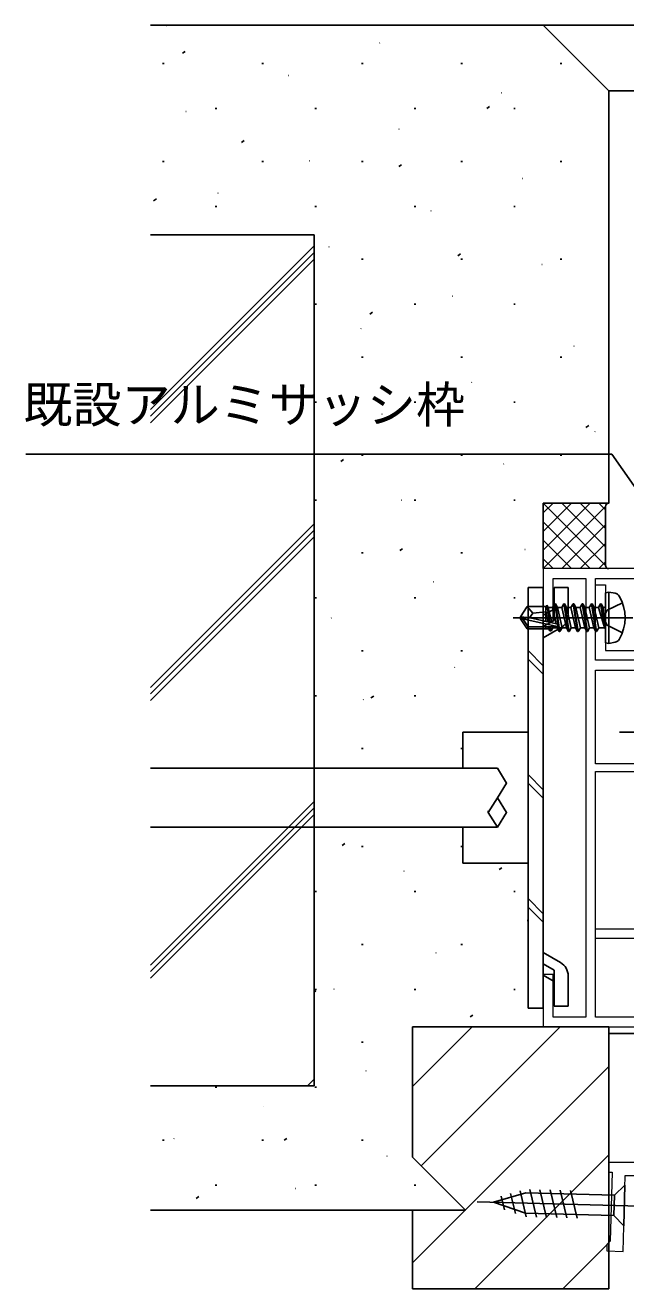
# Model space of a CAD drawing. Units: millimetres, scale not verified. Extents: x -437 to 438, y -331 to 329.
# Drawn here: x -123.5 to -31.7, y -232.7 to -39.7 of the extents above; entities that cross this region are included whole.
import ezdxf
from ezdxf.enums import TextEntityAlignment as Align

# ---------------------------------------------------------------- set-up
doc = ezdxf.new("R2010")
doc.units = ezdxf.units.MM
doc.header["$LTSCALE"] = 2
doc.layers.add('0-2_YKK_11', color=7, linetype='Continuous', lineweight=18)
for name, color, linetype in [('0-5_YKK_13', 4, 'Continuous'), ('0-7_YKK_D', 6, 'Continuous'), ('0-9_YSS_K', 3, 'Continuous'), ('0-A_YSS_KE', 3, 'Continuous')]:
    doc.layers.add(name, color=color, linetype=linetype)
doc.styles.add('ＭＳ ゴシック', font='')
doc.styles.get('ＭＳ ゴシック').set_extended_font_data('MS Gothic')

msp = doc.modelspace()

# ---------------------------------------------------------------- linework, layer by layer
at = {"layer": '0-2_YKK_11', "color": 4}
for points in [[(-19.3, -122.7), (-44.3, -122.7), (-44.3, -130.7), (-42.8, -130.7), (-42.8, -124.2), (-37.8, -124.2), (-37.8, -191.2), (-42.8, -191.2), (-42.8, -184.7), (-44.3, -184.7), (-44.3, -192.7), (-19.3, -192.7)], [(-20.8, -136.7), (-36.3, -136.7), (-36.3, -124.2), (-21.6, -124.2)], [(-27.5, -152.5), (-36.3, -152.5), (-36.3, -138.2), (-23.1, -138.2)], [(-20.8, -191.2), (-36.3, -191.2), (-36.3, -153.7), (-26.3, -153.7)]]:
    msp.add_lwpolyline(points, dxfattribs=at)
at = {"layer": '0-2_YKK_11', "color": 1}
msp.add_lwpolyline([(-19.3, -135.2), (-19.3, -179.2), (-36.3, -179.2), (-36.3, -177.7), (-20.8, -177.7), (-20.8, -169.9), (-21, -169.7), (-21.3, -169.4), (-21.3, -140), (-21, -139.7), (-20.8, -139.5), (-20.8, -136.7), (-36.3, -136.7), (-36.3, -125.2), (-34.8, -125.2), (-34.8, -129.529), (-34.943, -129.721), (-34.943, -130.679), (-34.8, -130.871), (-34.8, -135.2)], close=True, dxfattribs=at)
at = {"layer": '0-2_YKK_11', "color": 211}
msp.add_lwpolyline([(-15.8, -213.4), (-34.3, -213.4), (-34.3, -214.9), (-33.788, -214.9), (-34.06, -225.449), (-34.574, -225.936), (-34.6, -226.935), (-32.1, -227), (-31.8, -215.4), (-14.3, -215.4), (-14.3, -213), (-15.31, -213)], close=True, dxfattribs=at)
at = {"layer": '0-5_YKK_13'}
for p, q in [((-46.601, -125.572), (-44.301, -125.572)), ((-46.601, -189.828), (-46.601, -125.572)), ((-44.301, -189.828), (-44.301, -125.572)), ((-40.5, -125.575), (-42.649, -125.575)), ((-42.649, -130.603), (-42.649, -125.575)), ((-40.501, -129.767), (-40.501, -125.575)), ((-34.3, -126.288), (-34.8, -126.376)), ((-34.8, -134.024), (-34.8, -126.376)), ((-34.3, -126.288), (-33.325, -126.46)), ((-34.3, -134.112), (-34.3, -126.288)), ((-46.754, -128.5), (-47.8, -130.05)), ((-43.829, -128.5), (-46.754, -128.5)), ((-45.9, -129.5), (-46.754, -128.5)), ((-44.301, -129.825), (-42.649, -128.871)), ((-43.9, -130.744), (-43.9, -128.5)), ((-43.576, -130.818), (-43.9, -129.152)), ((-43.829, -128.5), (-43.734, -128.3)), ((-43.734, -128.3), (-43.532, -128.65)), ((-43.31, -130.878), (-43.734, -128.3)), ((-42.867, -128.65), (-43.532, -128.65)), ((-43.014, -130.946), (-43.532, -128.65)), ((-42.55, -128.1), (-42.867, -128.65)), ((-42.313, -131.105), (-42.867, -128.65)), ((-41.85, -132.3), (-42.55, -128.1)), ((-42.45, -128.1), (-42.55, -128.1)), ((-42.45, -128.1), (-41.75, -132.3)), ((-42.45, -128.1), (-42.132, -128.65)), ((-41.432, -131.75), (-42.132, -128.65)), ((-41.467, -128.65), (-42.132, -128.65)), ((-41.15, -128.1), (-41.467, -128.65)), ((-40.45, -132.3), (-41.15, -128.1)), ((-41.05, -128.1), (-41.15, -128.1)), ((-41.05, -128.1), (-40.35, -132.3)), ((-41.05, -128.1), (-40.732, -128.65)), ((-40.032, -131.75), (-40.732, -128.65)), ((-40.067, -128.65), (-40.732, -128.65)), ((-39.75, -128.1), (-40.067, -128.65)), ((-39.05, -132.3), (-39.75, -128.1)), ((-39.65, -128.1), (-39.75, -128.1)), ((-39.65, -128.1), (-38.95, -132.3)), ((-39.65, -128.1), (-39.332, -128.65)), ((-38.632, -131.75), (-39.332, -128.65)), ((-38.667, -128.65), (-39.332, -128.65)), ((-38.35, -128.1), (-38.667, -128.65)), ((-37.65, -132.3), (-38.35, -128.1)), ((-38.25, -128.1), (-38.35, -128.1)), ((-38.25, -128.1), (-37.55, -132.3)), ((-38.25, -128.1), (-37.932, -128.65)), ((-37.232, -131.75), (-37.932, -128.65)), ((-37.267, -128.65), (-37.932, -128.65)), ((-36.95, -128.1), (-37.267, -128.65)), ((-36.567, -131.75), (-37.267, -128.65)), ((-36.25, -132.3), (-36.95, -128.1)), ((-36.85, -128.1), (-36.95, -128.1)), ((-36.85, -128.1), (-36.532, -128.65)), ((-36.85, -128.1), (-36.15, -132.3)), ((-35.832, -131.75), (-36.532, -128.65)), ((-35.867, -128.65), (-36.532, -128.65)), ((-35.55, -128.1), (-35.867, -128.65)), ((-35.867, -128.65), (-34.95, -131.7)), ((-35.45, -128.1), (-35.55, -128.1)), ((-35.45, -128.1), (-35.55, -128.1)), ((-34.95, -131.7), (-35.55, -128.1)), ((-35.45, -128.1), (-35.132, -128.65)), ((-35.45, -128.1), (-34.85, -131.7)), ((-35, -128.65), (-35.132, -128.65)), ((-34.85, -131.7), (-35.132, -128.65)), ((-30.6, -130.2), (-48.91, -130.2)), ((-47.8, -130.05), (-47.8, -130.35)), ((-46.294, -130.2), (-47.8, -130.05)), ((-46.294, -130.2), (-47.8, -130.2)), ((-47.438, -130.35), (-47.8, -130.35)), ((-46.754, -131.9), (-47.8, -130.35)), ((-42.19, -131.543), (-47.438, -130.35)), ((-42.293, -131.11), (-46.294, -130.2)), ((-44.301, -131.557), (-42.649, -130.603)), ((-46.754, -131.9), (-46.595, -131.6)), ((-43.481, -131.9), (-46.754, -131.9)), ((-44.301, -133.289), (-41.651, -131.759)), ((-43.9, -131.9), (-43.9, -131.6)), ((-43.308, -132.2), (-43.424, -131.6)), ((-43.092, -132.2), (-43.308, -132.2)), ((-43.092, -132.2), (-43.191, -131.6)), ((-43.092, -132.2), (-42.832, -131.75)), ((-42.832, -131.75), (-42.867, -131.597)), ((-42.167, -131.75), (-42.832, -131.75)), ((-41.75, -132.3), (-41.85, -132.3)), ((-41.75, -132.3), (-41.432, -131.75)), ((-40.767, -131.75), (-41.432, -131.75)), ((-40.35, -132.3), (-40.45, -132.3)), ((-40.35, -132.3), (-40.032, -131.75)), ((-39.367, -131.75), (-40.032, -131.75)), ((-38.95, -132.3), (-39.05, -132.3)), ((-38.95, -132.3), (-38.632, -131.75)), ((-37.967, -131.75), (-38.632, -131.75)), ((-37.55, -132.3), (-37.65, -132.3)), ((-37.55, -132.3), (-37.232, -131.75)), ((-36.567, -131.75), (-37.232, -131.75)), ((-36.25, -132.3), (-36.567, -131.75)), ((-36.15, -132.3), (-36.25, -132.3)), ((-36.15, -132.3), (-35.832, -131.75)), ((-35, -131.75), (-35.832, -131.75)), ((-34.85, -131.7), (-34.95, -131.7)), ((-34.3, -134.112), (-34.8, -134.024)), ((-34.3, -134.112), (-33.325, -133.94)), ((-46.601, -135.227), (-44.301, -137.527)), ((-46.601, -136.511), (-44.301, -138.811)), ((-56.601, -147.7), (-46.601, -147.7)), ((-56.601, -153.2), (-56.601, -147.7)), ((-3.944, -147.7), (-32.637, -147.7)), ((-46.601, -154.171), (-44.301, -156.471)), ((-46.601, -155.454), (-44.301, -157.754)), ((-52.701, -159.684), (-52.701, -159.95)), ((-56.601, -167.7), (-56.601, -162.2)), ((-56.601, -167.7), (-46.601, -167.7)), ((-46.601, -173.115), (-44.301, -175.415)), ((-46.601, -174.398), (-44.301, -176.698)), ((-44.302, -181.361), (-41.652, -182.891)), ((-44.302, -183.093), (-42.65, -184.047)), ((-44.302, -184.825), (-42.65, -185.779)), ((-42.65, -184.047), (-42.65, -189.525)), ((-40.502, -184.883), (-40.502, -189.525)), ((-46.601, -189.828), (-44.301, -189.828)), ((-40.501, -189.525), (-42.65, -189.525)), ((-51.912, -219.485), (-46.958, -218.063)), ((-51.912, -219.485), (-46.958, -218.063)), ((-46.901, -221.716), (-47.855, -217.748)), ((-33.428, -218.413), (-46.958, -218.063)), ((-45.349, -221.756), (-46.365, -217.528)), ((-43.796, -221.796), (-44.813, -217.568)), ((-42.244, -221.836), (-43.261, -217.608)), ((-40.692, -221.876), (-41.708, -217.648)), ((-39.139, -221.916), (-40.156, -217.689)), ((-29.42, -220.067), (-54.411, -219.421)), ((-51.912, -219.485), (-47.038, -221.162)), ((-50.245, -220.64), (-50.741, -218.577)), ((-48.563, -221.219), (-49.298, -218.163)), ((-33.508, -221.512), (-47.038, -221.162)), ((-31.999, -223.101), (-33.508, -221.512))]:
    msp.add_line(p, q, dxfattribs=at)
for points in [[(-46.401, -130.2), (-45.9, -129.5), (-43.9, -129.3)], [(-40.45, -132.3), (-40.767, -131.75), (-41.467, -128.65)], [(-39.05, -132.3), (-39.367, -131.75), (-40.067, -128.65)], [(-37.65, -132.3), (-37.967, -131.75), (-38.667, -128.65)], [(-32.22, -127.9), (-34.537, -129.055), (-35.146, -130.2)], [(-42.348, -131.6), (-46.595, -131.6), (-47.438, -130.35)], [(-32.22, -132.5), (-34.537, -131.345), (-35.146, -130.2)], [(-43.308, -132.2), (-43.567, -131.75), (-43.601, -131.6)], [(-41.85, -132.3), (-42.167, -131.75), (-42.211, -131.558)], [(-51.301, -153.2), (-79.301, -153.2), (-104.301, -153.2)], [(-51.301, -153.2), (-49.901, -155.45), (-51.301, -157.7)], [(-51.301, -162.2), (-52.701, -159.95), (-51.301, -157.7)], [(-51.301, -162.2), (-49.901, -159.95), (-51.301, -157.7)], [(-49.901, -159.979), (-49.901, -159.964), (-49.901, -159.95)], [(-51.301, -162.2), (-79.301, -162.2), (-104.301, -162.2)], [(-34.3, -193.7), (-18.994, -193.7), (-14.994, -181), (-10.8, -181)], [(-31.999, -223.101), (-31.839, -216.903), (-33.428, -218.413), (-33.508, -221.512)]]:
    msp.add_lwpolyline(points, dxfattribs=at)
for centre, radius, start, end in [((-33.482, -127.346), 0.9, 30.63591, 80), ((-38.3, -130.2), 6.5, 329.36409, 30.63591), ((-35, -128.45), 0.2, 270, 0), ((-42.348, -131.352), 0.248, 270, 77.19096), ((-42.801, -129.767), 2.3, 300.00025, 0), ((-35, -131.95), 0.2, 0, 90), ((-33.482, -133.054), 0.9, 280, 329.36409), ((-42.802, -184.883), 2.3, 359.99772, 59.99747)]:
    msp.add_arc(centre, radius, start, end, dxfattribs=at)
at = {"layer": '0-7_YKK_D'}
msp.add_lwpolyline([(-21.576, -122.7), (-23.038, -120.611), (-33.829, -105.2), (-123.373, -105.2)], dxfattribs=at)
at = {"layer": '0-9_YSS_K'}
for p, q in [((-101.895, -39.743), (-101.847, -39.726)), ((-44.3, -39.698), (86.4, -39.698)), ((-69.348, -42.422), (-69.301, -42.406)), ((-99.427, -43.983), (-99.01, -43.707)), ((-102.5, -45.55), (-102.25, -45.55)), ((-87.3, -45.55), (-87.05, -45.55)), ((-72.1, -45.55), (-71.85, -45.55)), ((-56.9, -45.55), (-56.65, -45.55)), ((-41.7, -45.55), (-41.45, -45.55)), ((-83.299, -47.363), (-83.252, -47.346)), ((-50.753, -50.042), (-50.706, -50.026)), ((86.4, -49.698), (-34.3, -49.698)), ((-98.9, -52.887), (-98.853, -52.87)), ((-94.425, -52.425), (-94.175, -52.425)), ((-79.225, -52.425), (-78.975, -52.425)), ((-64.025, -52.425), (-63.775, -52.425)), ((-52.943, -52.394), (-52.526, -52.118)), ((-48.825, -52.425), (-48.575, -52.425)), ((-66.354, -55.567), (-66.307, -55.55)), ((-90.403, -57.599), (-89.986, -57.323)), ((-102.5, -60.5), (-102.25, -60.5)), ((-87.3, -60.5), (-87.05, -60.5)), ((-80.069, -60.424), (-80.022, -60.407)), ((-72.1, -60.5), (-71.85, -60.5)), ((-66.39, -61.294), (-65.973, -61.018)), ((-56.9, -60.5), (-56.65, -60.5)), ((-41.7, -60.5), (-41.45, -60.5)), ((-47.523, -63.103), (-47.476, -63.086)), ((-94.02, -65.364), (-93.973, -65.347)), ((-103.849, -66.499), (-103.432, -66.223)), ((-94.425, -67.375), (-94.175, -67.375)), ((-79.225, -67.375), (-78.975, -67.375)), ((-64.025, -67.375), (-63.775, -67.375)), ((-48.825, -67.375), (-48.575, -67.375)), ((-61.474, -68.043), (-61.427, -68.027)), ((-104.301, -98.41), (-79.301, -73.41)), ((-104.301, -99.41), (-79.301, -74.41)), ((-77.075, -73.568), (-77.028, -73.551)), ((-57.365, -74.91), (-56.948, -74.634)), ((-104.301, -100.41), (-79.301, -75.41)), ((-72.1, -75.45), (-71.85, -75.45)), ((-56.9, -75.45), (-56.65, -75.45)), ((-44.529, -76.247), (-44.481, -76.231)), ((-41.7, -75.45), (-41.45, -75.45)), ((-79.225, -82.325), (-78.975, -82.325)), ((-64.025, -82.325), (-63.775, -82.325)), ((-58.244, -81.104), (-58.197, -81.088)), ((-48.825, -82.325), (-48.575, -82.325)), ((-70.812, -83.81), (-70.395, -83.534)), ((-72.195, -86.045), (-72.148, -86.028)), ((-39.649, -88.724), (-39.602, -88.708)), ((-72.1, -90.4), (-71.85, -90.4)), ((-56.9, -90.4), (-56.65, -90.4)), ((-41.7, -90.4), (-41.45, -90.4)), ((-55.25, -94.249), (-55.202, -94.232)), ((-79.225, -97.275), (-78.975, -97.275)), ((-64.025, -97.275), (-63.775, -97.275)), ((-61.787, -97.426), (-61.371, -97.15)), ((-48.825, -97.275), (-48.575, -97.275)), ((-68.965, -99.106), (-68.918, -99.089)), ((-37.774, -101.121), (-37.357, -100.845)), ((-36.419, -101.785), (-36.372, -101.768)), ((-75.234, -106.326), (-74.817, -106.05)), ((-72.1, -105.35), (-71.85, -105.35)), ((-56.9, -105.35), (-56.65, -105.35)), ((-41.7, -105.35), (-41.45, -105.35)), ((-50.37, -106.726), (-50.323, -106.709)), ((-79.225, -112.225), (-78.975, -112.225)), ((-65.971, -112.25), (-65.923, -112.233)), ((-64.025, -112.225), (-63.775, -112.225)), ((-48.825, -112.225), (-48.575, -112.225)), ((-44.301, -117.028), (-39.972, -112.7)), ((-44.301, -119.857), (-37.144, -112.7)), ((-44.301, -114.2), (-42.801, -112.7)), ((-34.801, -122.215), (-44.301, -112.715)), ((-44.301, -122.685), (-34.801, -113.185)), ((-34.801, -119.386), (-41.487, -112.7)), ((-34.801, -116.558), (-38.659, -112.7)), ((-34.801, -113.729), (-35.83, -112.7)), ((-34.801, -113.2), (-34.801, -122.2)), ((-37.144, -122.7), (-44.301, -115.543)), ((-104.301, -140.837), (-79.301, -115.837)), ((-104.301, -141.837), (-79.301, -116.837)), ((-41.487, -122.7), (-34.801, -116.014)), ((-104.301, -142.837), (-79.301, -117.837)), ((-39.972, -122.7), (-44.301, -118.372)), ((-38.659, -122.7), (-34.801, -118.842)), ((-72.1, -120.3), (-71.85, -120.3)), ((-66.21, -119.942), (-65.793, -119.666)), ((-56.9, -120.3), (-56.65, -120.3)), ((-47.14, -119.786), (-47.093, -119.77)), ((-42.801, -122.7), (-44.301, -121.2)), ((-35.83, -122.7), (-34.801, -121.671)), ((-61.091, -124.727), (-61.044, -124.71)), ((-79.225, -127.175), (-78.975, -127.175)), ((-64.025, -127.175), (-63.775, -127.175)), ((-48.825, -127.175), (-48.575, -127.175)), ((-79.301, -128.607), (-79.239, -128.566)), ((-76.692, -130.251), (-76.644, -130.235)), ((-72.1, -135.25), (-71.85, -135.25)), ((-56.9, -135.25), (-56.65, -135.25)), ((-57.861, -137.788), (-57.814, -137.771)), ((-79.225, -142.125), (-78.975, -142.125)), ((-71.812, -142.728), (-71.765, -142.711)), ((-70.632, -142.458), (-70.215, -142.182)), ((-64.025, -142.125), (-63.775, -142.125)), ((-48.825, -142.125), (-48.575, -142.125)), ((-46.619, -146.153), (-46.601, -146.141)), ((-72.1, -150.2), (-71.85, -150.2)), ((-56.9, -150.2), (-56.65, -150.2)), ((-104.301, -183.263), (-79.301, -158.263)), ((-104.301, -184.263), (-79.301, -159.263)), ((-104.301, -185.263), (-79.301, -160.263)), ((-75.054, -164.974), (-74.637, -164.698)), ((-72.1, -165.15), (-71.85, -165.15)), ((-56.9, -165.15), (-56.65, -165.15)), ((-65.587, -168.933), (-65.54, -168.917)), ((-51.041, -168.669), (-50.624, -168.393)), ((-79.225, -172.025), (-78.975, -172.025)), ((-64.025, -172.025), (-63.775, -172.025)), ((-48.825, -172.025), (-48.575, -172.025)), ((-79.301, -173.79), (-79.256, -173.774)), ((-46.756, -176.47), (-46.709, -176.453)), ((-72.1, -180.1), (-71.85, -180.1)), ((-60.708, -181.41), (-60.66, -181.393)), ((-56.9, -180.1), (-56.65, -180.1)), ((-79.225, -186.975), (-78.975, -186.975)), ((-76.308, -186.935), (-76.261, -186.918)), ((-64.025, -186.975), (-63.775, -186.975)), ((-48.825, -186.975), (-48.575, -186.975)), ((-79.301, -187.374), (-79.059, -187.214)), ((-55.463, -191.185), (-55.046, -190.909)), ((-64.301, -201.812), (-55.189, -192.7)), ((-62.96, -213.941), (-41.719, -192.7)), ((-72.1, -195.05), (-71.85, -195.05)), ((-56.225, -220.676), (-34.301, -198.752)), ((-80.311, -201.7), (-79.301, -200.69)), ((-71.429, -199.411), (-71.381, -199.395)), ((-94.425, -201.925), (-94.175, -201.925)), ((-79.311, -201.7), (-79.301, -201.69)), ((-79.225, -201.925), (-78.975, -201.925)), ((-87.029, -204.936), (-86.982, -204.919)), ((-102.5, -210), (-102.25, -210)), ((-100.745, -209.793), (-100.698, -209.776)), ((-87.3, -210), (-87.05, -210)), ((-83.898, -210.006), (-83.481, -209.73)), ((-72.1, -210), (-71.85, -210)), ((-54.778, -232.7), (-34.301, -212.223)), ((-68.198, -212.472), (-68.151, -212.456)), ((-94.425, -216.875), (-94.175, -216.875)), ((-82.15, -217.413), (-82.102, -217.396)), ((-79.225, -216.875), (-78.975, -216.875)), ((-64.025, -216.875), (-63.775, -216.875)), ((-97.345, -218.906), (-96.928, -218.63)), ((-64.301, -228.752), (-56.248, -220.7)), ((-41.308, -232.7), (-34.301, -225.693))]:
    msp.add_line(p, q, dxfattribs=at)
for centre, start, end in [((-34.301, -113.2), 90, 180), ((-34.301, -122.2), 180, 270)]:
    msp.add_arc(centre, 0.5, start, end, dxfattribs=at)
at = {"layer": '0-A_YSS_KE'}
for p, q in [((-104.301, -39.698), (-44.301, -39.698)), ((-34.301, -49.698), (-44.301, -39.698)), ((-104.301, -71.7), (-79.301, -71.7)), ((-79.301, -201.7), (-79.301, -71.7)), ((-64.301, -192.7), (-34.301, -192.7)), ((-34.301, -192.7), (-34.301, -232.7)), ((-79.301, -201.7), (-104.301, -201.7)), ((-64.301, -220.7), (-104.301, -220.7)), ((-64.301, -232.7), (-64.301, -220.7)), ((-56.201, -220.7), (-64.301, -220.7)), ((-34.301, -232.7), (-64.301, -232.7))]:
    msp.add_line(p, q, dxfattribs=at)
for points in [[(-44.301, -122.7), (-44.301, -112.7), (-34.301, -112.7), (-34.301, -49.698)], [(-56.201, -220.7), (-64.301, -212.6), (-64.301, -192.7)]]:
    msp.add_lwpolyline(points, dxfattribs=at)

# ---------------------------------------------------------------- texts
at = {"layer": '0-7_YKK_D', "style": 'ＭＳ ゴシック'}
msp.add_text('既設アルミサッシ枠', height=5.499, dxfattribs=at).set_placement((-123.747, -102.05), align=Align.BOTTOM_LEFT)

doc.saveas('drawing.dxf')
